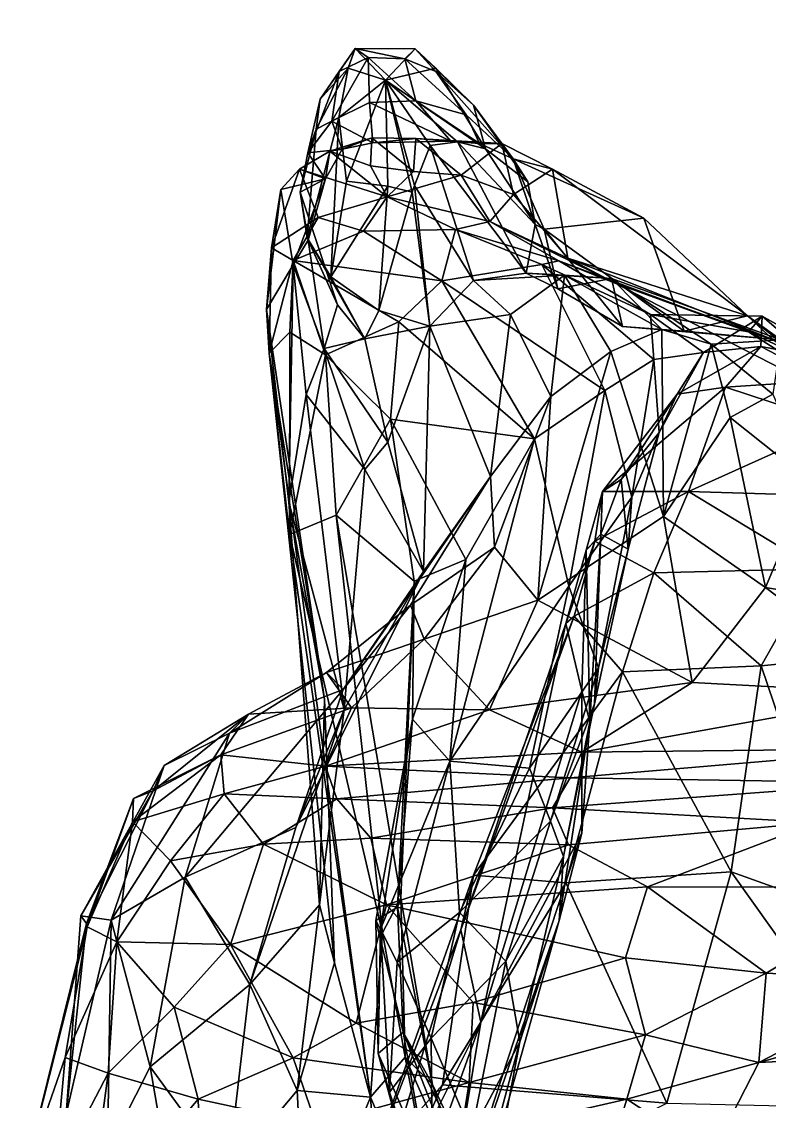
# Model space of a CAD drawing. Extents: x -0.45 to 0.39, y -1.3 to 2.18.
# Drawn here: x 0.1966 to 0.2747, y 0.3858 to 0.4985 of the extents above; entities that cross this region are included whole.
import ezdxf

# ---------------------------------------------------------------- set-up
doc = ezdxf.new("R2010")
doc.units = 0

msp = doc.modelspace()

# ---------------------------------------------------------------- linework, layer by layer
for points in [[(0.19869, 0.30322, 1.06672), (0.15368, 0.45874, 1.00797), (0.1273, 0.54816, 1.01054)], [(0.19869, 0.30322, 1.06672), (0.1273, 0.54816, 1.01054), (0.1393, 0.49151, 1.0718)], [(0.22782, 0.4904, 0.24086), (0.2298, 0.4933, 0.24332), (0.23148, 0.4957, 0.23016)], [(0.23072, 0.49365, 0.22744), (0.22782, 0.4904, 0.24086), (0.23148, 0.4957, 0.23016)], [(0.2298, 0.4933, 0.24332), (0.22902, 0.4881, 0.25418), (0.23281, 0.49477, 0.24475)], [(0.22902, 0.4881, 0.25418), (0.23297, 0.49006, 0.25636), (0.23281, 0.49477, 0.24475)], [(0.2298, 0.4933, 0.24332), (0.23281, 0.49477, 0.24475), (0.23148, 0.4957, 0.23016)], [(0.23072, 0.49365, 0.22744), (0.23148, 0.4957, 0.23016), (0.23465, 0.49239, 0.21787)], [(0.23148, 0.4957, 0.23016), (0.23772, 0.49567, 0.23066), (0.23465, 0.49239, 0.21787)], [(0.23148, 0.4957, 0.23016), (0.23281, 0.49477, 0.24475), (0.23667, 0.49461, 0.24514)], [(0.23667, 0.49461, 0.24514), (0.23772, 0.49567, 0.23066), (0.23148, 0.4957, 0.23016)], [(0.23281, 0.49477, 0.24475), (0.23297, 0.49006, 0.25636), (0.2378, 0.49025, 0.2565)], [(0.2378, 0.49025, 0.2565), (0.23667, 0.49461, 0.24514), (0.23281, 0.49477, 0.24475)], [(0.23772, 0.49567, 0.23066), (0.23988, 0.49365, 0.22761), (0.23465, 0.49239, 0.21787)], [(0.23772, 0.49567, 0.23066), (0.23667, 0.49461, 0.24514), (0.2399, 0.4933, 0.24408)], [(0.23772, 0.49567, 0.23066), (0.2399, 0.4933, 0.24408), (0.24384, 0.4898, 0.23909)], [(0.24384, 0.4898, 0.23909), (0.23988, 0.49365, 0.22761), (0.23772, 0.49567, 0.23066)], [(0.22977, 0.48851, 0.22934), (0.22739, 0.48728, 0.23772), (0.23072, 0.49365, 0.22744)], [(0.23072, 0.49365, 0.22744), (0.22739, 0.48728, 0.23772), (0.22782, 0.4904, 0.24086)], [(0.22977, 0.48851, 0.22934), (0.23072, 0.49365, 0.22744), (0.23465, 0.49239, 0.21787)], [(0.23988, 0.49365, 0.22761), (0.24507, 0.48522, 0.23322), (0.23465, 0.49239, 0.21787)], [(0.23667, 0.49461, 0.24514), (0.2378, 0.49025, 0.2565), (0.24307, 0.48879, 0.25513)], [(0.24307, 0.48879, 0.25513), (0.2399, 0.4933, 0.24408), (0.23667, 0.49461, 0.24514)], [(0.23988, 0.49365, 0.22761), (0.24384, 0.4898, 0.23909), (0.24507, 0.48522, 0.23322)], [(0.22782, 0.4904, 0.24086), (0.22652, 0.4848, 0.25044), (0.2298, 0.4933, 0.24332)], [(0.22652, 0.4848, 0.25044), (0.22902, 0.4881, 0.25418), (0.2298, 0.4933, 0.24332)], [(0.24798, 0.4842, 0.25322), (0.24384, 0.4898, 0.23909), (0.2399, 0.4933, 0.24408)], [(0.2399, 0.4933, 0.24408), (0.24307, 0.48879, 0.25513), (0.24798, 0.4842, 0.25322)], [(0.20221, 0.2341, 1.10495), (0.1393, 0.49151, 1.0718), (0.15105, 0.41704, 1.13575)], [(0.20221, 0.2341, 1.10495), (0.19869, 0.30322, 1.06672), (0.1393, 0.49151, 1.0718)], [(0.23057, 0.48187, 0.22955), (0.22977, 0.48851, 0.22934), (0.23465, 0.49239, 0.21787)], [(0.23487, 0.48134, 0.22465), (0.23057, 0.48187, 0.22955), (0.23465, 0.49239, 0.21787)], [(0.24507, 0.48522, 0.23322), (0.24216, 0.48595, 0.22571), (0.23465, 0.49239, 0.21787)], [(0.24216, 0.48595, 0.22571), (0.23929, 0.48559, 0.22314), (0.23465, 0.49239, 0.21787)], [(0.23929, 0.48559, 0.22314), (0.23765, 0.48141, 0.22269), (0.23465, 0.49239, 0.21787)], [(0.23765, 0.48141, 0.22269), (0.23742, 0.48071, 0.22018), (0.23465, 0.49239, 0.21787)], [(0.23742, 0.48071, 0.22018), (0.23487, 0.48134, 0.22465), (0.23465, 0.49239, 0.21787)], [(0.22652, 0.4848, 0.25044), (0.22782, 0.4904, 0.24086), (0.22739, 0.48728, 0.23772)], [(0.24147, 0.48601, 0.26204), (0.2378, 0.49025, 0.2565), (0.23297, 0.49006, 0.25636)], [(0.2378, 0.49025, 0.2565), (0.24147, 0.48601, 0.26204), (0.24446, 0.4858, 0.25869)], [(0.24446, 0.4858, 0.25869), (0.24307, 0.48879, 0.25513), (0.2378, 0.49025, 0.2565)], [(0.22902, 0.4881, 0.25418), (0.23332, 0.48584, 0.26274), (0.23297, 0.49006, 0.25636)], [(0.23297, 0.49006, 0.25636), (0.23332, 0.48584, 0.26274), (0.24147, 0.48601, 0.26204)], [(0.24798, 0.4842, 0.25322), (0.24949, 0.48178, 0.24599), (0.24384, 0.4898, 0.23909)], [(0.24384, 0.4898, 0.23909), (0.24949, 0.48178, 0.24599), (0.24507, 0.48522, 0.23322)], [(0.22891, 0.47187, 0.23468), (0.22645, 0.47595, 0.23998), (0.22977, 0.48851, 0.22934)], [(0.22977, 0.48851, 0.22934), (0.22645, 0.47595, 0.23998), (0.22739, 0.48728, 0.23772)], [(0.22652, 0.4848, 0.25044), (0.2301, 0.48518, 0.26087), (0.22902, 0.4881, 0.25418)], [(0.23057, 0.48187, 0.22955), (0.22891, 0.47187, 0.23468), (0.22977, 0.48851, 0.22934)], [(0.2301, 0.48518, 0.26087), (0.23332, 0.48584, 0.26274), (0.22902, 0.4881, 0.25418)], [(0.24307, 0.48879, 0.25513), (0.24446, 0.4858, 0.25869), (0.24798, 0.4842, 0.25322)], [(0.22645, 0.47595, 0.23998), (0.22572, 0.4807, 0.24556), (0.22739, 0.48728, 0.23772)], [(0.22739, 0.48728, 0.23772), (0.22572, 0.4807, 0.24556), (0.22652, 0.4848, 0.25044)], [(0.2332, 0.48639, 0.26924), (0.22883, 0.48498, 0.26794), (0.23308, 0.48346, 0.27083)], [(0.2332, 0.48639, 0.26924), (0.2301, 0.48518, 0.26087), (0.22883, 0.48498, 0.26794)], [(0.2301, 0.48518, 0.26087), (0.2332, 0.48639, 0.26924), (0.23332, 0.48584, 0.26274)], [(0.23756, 0.48287, 0.26923), (0.2332, 0.48639, 0.26924), (0.23308, 0.48346, 0.27083)], [(0.23779, 0.4863, 0.26902), (0.2332, 0.48639, 0.26924), (0.23756, 0.48287, 0.26923)], [(0.2332, 0.48639, 0.26924), (0.23779, 0.4863, 0.26902), (0.23332, 0.48584, 0.26274)], [(0.23332, 0.48584, 0.26274), (0.23779, 0.4863, 0.26902), (0.24147, 0.48601, 0.26204)], [(0.23779, 0.4863, 0.26902), (0.23756, 0.48287, 0.26923), (0.24252, 0.48248, 0.26948)], [(0.23779, 0.4863, 0.26902), (0.24446, 0.4858, 0.25869), (0.24147, 0.48601, 0.26204)], [(0.2468, 0.4858, 0.26459), (0.23779, 0.4863, 0.26902), (0.24252, 0.48248, 0.26948)], [(0.24446, 0.4858, 0.25869), (0.23779, 0.4863, 0.26902), (0.2468, 0.4858, 0.26459)], [(0.24216, 0.48595, 0.22571), (0.24933, 0.47226, 0.23443), (0.23929, 0.48559, 0.22314)], [(0.25025, 0.47734, 0.24035), (0.24933, 0.47226, 0.23443), (0.24216, 0.48595, 0.22571)], [(0.24507, 0.48522, 0.23322), (0.25025, 0.47734, 0.24035), (0.24216, 0.48595, 0.22571)], [(0.248, 0.48047, 0.2648), (0.2468, 0.4858, 0.26459), (0.24252, 0.48248, 0.26948)], [(0.24446, 0.4858, 0.25869), (0.2468, 0.4858, 0.26459), (0.24798, 0.4842, 0.25322)], [(0.2468, 0.4858, 0.26459), (0.248, 0.48047, 0.2648), (0.25208, 0.48312, 0.26189)], [(0.2468, 0.4858, 0.26459), (0.25208, 0.48312, 0.26189), (0.24798, 0.4842, 0.25322)], [(0.22564, 0.48311, 0.26698), (0.22883, 0.48498, 0.26794), (0.22836, 0.48211, 0.25816)], [(0.22883, 0.48498, 0.26794), (0.22564, 0.48311, 0.26698), (0.23481, 0.48021, 0.27708)], [(0.22652, 0.4848, 0.25044), (0.22572, 0.4807, 0.24556), (0.22836, 0.48211, 0.25816)], [(0.2301, 0.48518, 0.26087), (0.22652, 0.4848, 0.25044), (0.22836, 0.48211, 0.25816)], [(0.22883, 0.48498, 0.26794), (0.2301, 0.48518, 0.26087), (0.22836, 0.48211, 0.25816)], [(0.23481, 0.48021, 0.27708), (0.23308, 0.48346, 0.27083), (0.22883, 0.48498, 0.26794)], [(0.23929, 0.48559, 0.22314), (0.24382, 0.47149, 0.23046), (0.23765, 0.48141, 0.22269)], [(0.24933, 0.47226, 0.23443), (0.24382, 0.47149, 0.23046), (0.23929, 0.48559, 0.22314)], [(0.24949, 0.48178, 0.24599), (0.25025, 0.47734, 0.24035), (0.24507, 0.48522, 0.23322)], [(0.23756, 0.48287, 0.26923), (0.23308, 0.48346, 0.27083), (0.23481, 0.48021, 0.27708)], [(0.2616, 0.47799, 0.24807), (0.2512, 0.47684, 0.24727), (0.24798, 0.4842, 0.25322)], [(0.25208, 0.48312, 0.26189), (0.2616, 0.47799, 0.24807), (0.24798, 0.4842, 0.25322)], [(0.24949, 0.48178, 0.24599), (0.24798, 0.4842, 0.25322), (0.25025, 0.47734, 0.24035)], [(0.24798, 0.4842, 0.25322), (0.2512, 0.47684, 0.24727), (0.25025, 0.47734, 0.24035)], [(0.22273, 0.4749, 0.26808), (0.22564, 0.48311, 0.26698), (0.2237, 0.48098, 0.26151)], [(0.22762, 0.47805, 0.27674), (0.22564, 0.48311, 0.26698), (0.22273, 0.4749, 0.26808)], [(0.2237, 0.48098, 0.26151), (0.22564, 0.48311, 0.26698), (0.22836, 0.48211, 0.25816)], [(0.22564, 0.48311, 0.26698), (0.22762, 0.47805, 0.27674), (0.23481, 0.48021, 0.27708)], [(0.23481, 0.48021, 0.27708), (0.24252, 0.48248, 0.26948), (0.23756, 0.48287, 0.26923)], [(0.23481, 0.48021, 0.27708), (0.24553, 0.47766, 0.27469), (0.24252, 0.48248, 0.26948)], [(0.248, 0.48047, 0.2648), (0.24252, 0.48248, 0.26948), (0.24553, 0.47766, 0.27469)], [(0.25208, 0.48312, 0.26189), (0.248, 0.48047, 0.2648), (0.25367, 0.47383, 0.2626)], [(0.27244, 0.46781, 0.23888), (0.2616, 0.47799, 0.24807), (0.25208, 0.48312, 0.26189)], [(0.27244, 0.46781, 0.23888), (0.25208, 0.48312, 0.26189), (0.25367, 0.47383, 0.2626)], [(0.22499, 0.47312, 0.2518), (0.2237, 0.48098, 0.26151), (0.22836, 0.48211, 0.25816)], [(0.22656, 0.47568, 0.25187), (0.22499, 0.47312, 0.2518), (0.22836, 0.48211, 0.25816)], [(0.22656, 0.47568, 0.25187), (0.22836, 0.48211, 0.25816), (0.22572, 0.4807, 0.24556)], [(0.22891, 0.47187, 0.23468), (0.23057, 0.48187, 0.22955), (0.23487, 0.48134, 0.22465)], [(0.23487, 0.48134, 0.22465), (0.23395, 0.46836, 0.23008), (0.22891, 0.47187, 0.23468)], [(0.23395, 0.46836, 0.23008), (0.23487, 0.48134, 0.22465), (0.23742, 0.48071, 0.22018)], [(0.23928, 0.46672, 0.22922), (0.23742, 0.48071, 0.22018), (0.23765, 0.48141, 0.22269)], [(0.24382, 0.47149, 0.23046), (0.23928, 0.46672, 0.22922), (0.23765, 0.48141, 0.22269)], [(0.2237, 0.48098, 0.26151), (0.22221, 0.46847, 0.25772), (0.22273, 0.4749, 0.26808)], [(0.2237, 0.48098, 0.26151), (0.22499, 0.47312, 0.2518), (0.22221, 0.46847, 0.25772)], [(0.22964, 0.46895, 0.24459), (0.22656, 0.47568, 0.25187), (0.22572, 0.4807, 0.24556)], [(0.22645, 0.47595, 0.23998), (0.22964, 0.46895, 0.24459), (0.22572, 0.4807, 0.24556)], [(0.22762, 0.47805, 0.27674), (0.23235, 0.47663, 0.28347), (0.23481, 0.48021, 0.27708)], [(0.23235, 0.47663, 0.28347), (0.24193, 0.4768, 0.28406), (0.23481, 0.48021, 0.27708)], [(0.23742, 0.48071, 0.22018), (0.23928, 0.46672, 0.22922), (0.23395, 0.46836, 0.23008)], [(0.23481, 0.48021, 0.27708), (0.24193, 0.4768, 0.28406), (0.24553, 0.47766, 0.27469)], [(0.24553, 0.47766, 0.27469), (0.25367, 0.47383, 0.2626), (0.248, 0.48047, 0.2648)], [(0.22273, 0.4749, 0.26808), (0.22498, 0.47358, 0.27746), (0.22762, 0.47805, 0.27674)], [(0.23235, 0.47663, 0.28347), (0.22762, 0.47805, 0.27674), (0.22498, 0.47358, 0.27746)], [(0.2616, 0.47799, 0.24807), (0.26582, 0.46621, 0.23541), (0.2512, 0.47684, 0.24727)], [(0.26582, 0.46621, 0.23541), (0.2616, 0.47799, 0.24807), (0.27244, 0.46781, 0.23888)], [(0.23235, 0.47663, 0.28347), (0.24053, 0.47146, 0.2917), (0.24193, 0.4768, 0.28406)], [(0.24053, 0.47146, 0.2917), (0.25097, 0.47315, 0.29078), (0.24193, 0.4768, 0.28406)], [(0.24193, 0.4768, 0.28406), (0.25273, 0.47355, 0.28003), (0.24553, 0.47766, 0.27469)], [(0.24193, 0.4768, 0.28406), (0.25097, 0.47315, 0.29078), (0.25273, 0.47355, 0.28003)], [(0.24553, 0.47766, 0.27469), (0.25863, 0.4712, 0.26636), (0.25367, 0.47383, 0.2626)], [(0.24553, 0.47766, 0.27469), (0.25273, 0.47355, 0.28003), (0.25863, 0.4712, 0.26636)], [(0.25264, 0.47061, 0.23801), (0.24933, 0.47226, 0.23443), (0.25025, 0.47734, 0.24035)], [(0.25025, 0.47734, 0.24035), (0.2512, 0.47684, 0.24727), (0.25264, 0.47061, 0.23801)], [(0.2512, 0.47684, 0.24727), (0.26582, 0.46621, 0.23541), (0.25937, 0.4667, 0.23425)], [(0.2512, 0.47684, 0.24727), (0.25937, 0.4667, 0.23425), (0.25264, 0.47061, 0.23801)], [(0.24053, 0.47146, 0.2917), (0.23235, 0.47663, 0.28347), (0.22498, 0.47358, 0.27746)], [(0.22824, 0.4644, 0.23949), (0.22499, 0.47312, 0.2518), (0.22656, 0.47568, 0.25187)], [(0.22891, 0.47187, 0.23468), (0.23249, 0.4654, 0.23692), (0.22645, 0.47595, 0.23998)], [(0.23249, 0.4654, 0.23692), (0.22964, 0.46895, 0.24459), (0.22645, 0.47595, 0.23998)], [(0.22824, 0.4644, 0.23949), (0.22656, 0.47568, 0.25187), (0.22964, 0.46895, 0.24459)], [(0.22221, 0.46847, 0.25772), (0.2225, 0.46391, 0.26324), (0.22273, 0.4749, 0.26808)], [(0.22498, 0.47358, 0.27746), (0.22273, 0.4749, 0.26808), (0.2225, 0.46391, 0.26324)], [(0.2225, 0.46391, 0.26324), (0.22464, 0.46608, 0.27254), (0.22498, 0.47358, 0.27746)], [(0.22464, 0.46608, 0.27254), (0.22837, 0.46372, 0.2758), (0.22498, 0.47358, 0.27746)], [(0.22498, 0.47358, 0.27746), (0.23602, 0.46718, 0.28798), (0.24053, 0.47146, 0.2917)], [(0.23602, 0.46718, 0.28798), (0.22498, 0.47358, 0.27746), (0.22837, 0.46372, 0.2758)], [(0.25097, 0.47315, 0.29078), (0.26231, 0.46793, 0.28766), (0.25273, 0.47355, 0.28003)], [(0.25273, 0.47355, 0.28003), (0.26231, 0.46793, 0.28766), (0.27253, 0.46613, 0.27076)], [(0.25273, 0.47355, 0.28003), (0.27253, 0.46613, 0.27076), (0.25863, 0.4712, 0.26636)], [(0.27244, 0.46781, 0.23888), (0.25367, 0.47383, 0.2626), (0.27508, 0.46533, 0.24591)], [(0.27508, 0.46533, 0.24591), (0.25367, 0.47383, 0.2626), (0.25863, 0.4712, 0.26636)], [(0.22221, 0.46847, 0.25772), (0.22499, 0.47312, 0.2518), (0.22455, 0.44836, 0.23121)], [(0.22499, 0.47312, 0.2518), (0.22635, 0.45958, 0.23865), (0.22455, 0.44836, 0.23121)], [(0.22499, 0.47312, 0.2518), (0.22824, 0.4644, 0.23949), (0.22635, 0.45958, 0.23865)], [(0.24053, 0.47146, 0.2917), (0.25755, 0.46001, 0.30528), (0.25097, 0.47315, 0.29078)], [(0.25333, 0.47203, 0.22166), (0.24382, 0.47149, 0.23046), (0.24933, 0.47226, 0.23443)], [(0.25824, 0.47168, 0.22349), (0.25333, 0.47203, 0.22166), (0.24933, 0.47226, 0.23443)], [(0.25824, 0.47168, 0.22349), (0.24933, 0.47226, 0.23443), (0.25264, 0.47061, 0.23801)], [(0.25755, 0.46001, 0.30528), (0.26267, 0.46323, 0.30916), (0.25097, 0.47315, 0.29078)], [(0.25097, 0.47315, 0.29078), (0.26267, 0.46323, 0.30916), (0.26231, 0.46793, 0.28766)], [(0.23249, 0.4654, 0.23692), (0.22891, 0.47187, 0.23468), (0.23395, 0.46836, 0.23008)], [(0.23602, 0.46718, 0.28798), (0.25019, 0.45497, 0.29965), (0.24053, 0.47146, 0.2917)], [(0.24382, 0.47149, 0.23046), (0.2477, 0.46795, 0.21772), (0.23928, 0.46672, 0.22922)], [(0.25019, 0.45497, 0.29965), (0.25755, 0.46001, 0.30528), (0.24053, 0.47146, 0.2917)], [(0.25333, 0.47203, 0.22166), (0.2477, 0.46795, 0.21772), (0.24382, 0.47149, 0.23046)], [(0.2477, 0.46795, 0.21772), (0.25333, 0.47203, 0.22166), (0.25191, 0.45939, 0.20929)], [(0.25191, 0.45939, 0.20929), (0.25333, 0.47203, 0.22166), (0.25816, 0.46407, 0.21146)], [(0.25937, 0.4667, 0.23425), (0.25824, 0.47168, 0.22349), (0.25264, 0.47061, 0.23801)], [(0.25333, 0.47203, 0.22166), (0.2635, 0.46638, 0.21168), (0.25816, 0.46407, 0.21146)], [(0.25333, 0.47203, 0.22166), (0.25824, 0.47168, 0.22349), (0.2635, 0.46638, 0.21168)], [(0.2635, 0.46638, 0.21168), (0.25824, 0.47168, 0.22349), (0.26865, 0.46484, 0.21057)], [(0.26865, 0.46484, 0.21057), (0.25824, 0.47168, 0.22349), (0.27591, 0.4653, 0.22648)], [(0.25824, 0.47168, 0.22349), (0.25937, 0.4667, 0.23425), (0.27591, 0.4653, 0.22648)], [(0.28979, 0.45516, 0.2463), (0.27508, 0.46533, 0.24591), (0.25863, 0.4712, 0.26636)], [(0.28979, 0.45516, 0.2463), (0.25863, 0.4712, 0.26636), (0.27253, 0.46613, 0.27076)], [(0.23249, 0.4654, 0.23692), (0.22824, 0.4644, 0.23949), (0.22964, 0.46895, 0.24459)], [(0.22826, 0.4278, 0.22109), (0.2225, 0.46391, 0.26324), (0.22221, 0.46847, 0.25772)], [(0.22221, 0.46847, 0.25772), (0.22455, 0.44836, 0.23121), (0.22826, 0.4278, 0.22109)], [(0.23249, 0.4654, 0.23692), (0.23395, 0.46836, 0.23008), (0.23928, 0.46672, 0.22922)], [(0.23928, 0.46672, 0.22922), (0.2477, 0.46795, 0.21772), (0.2456, 0.45104, 0.20481)], [(0.2456, 0.45104, 0.20481), (0.2477, 0.46795, 0.21772), (0.25191, 0.45939, 0.20929)], [(0.26231, 0.46793, 0.28766), (0.27396, 0.46775, 0.28719), (0.27253, 0.46613, 0.27076)], [(0.26231, 0.46793, 0.28766), (0.26786, 0.46397, 0.3109), (0.27396, 0.46775, 0.28719)], [(0.26267, 0.46323, 0.30916), (0.26786, 0.46397, 0.3109), (0.26231, 0.46793, 0.28766)], [(0.26582, 0.46621, 0.23541), (0.27244, 0.46781, 0.23888), (0.27591, 0.4653, 0.22648)], [(0.26786, 0.46397, 0.3109), (0.27382, 0.46461, 0.31452), (0.27396, 0.46775, 0.28719)], [(0.27937, 0.46236, 0.23475), (0.27244, 0.46781, 0.23888), (0.27508, 0.46533, 0.24591)], [(0.27937, 0.46236, 0.23475), (0.27591, 0.4653, 0.22648), (0.27244, 0.46781, 0.23888)], [(0.27253, 0.46613, 0.27076), (0.27396, 0.46775, 0.28719), (0.28224, 0.46309, 0.28068)], [(0.27396, 0.46775, 0.28719), (0.27382, 0.46461, 0.31452), (0.27869, 0.46368, 0.30996)], [(0.27869, 0.46368, 0.30996), (0.28224, 0.46309, 0.28068), (0.27396, 0.46775, 0.28719)], [(0.22837, 0.46372, 0.2758), (0.23516, 0.45702, 0.28388), (0.23602, 0.46718, 0.28798)], [(0.23928, 0.46672, 0.22922), (0.23487, 0.45463, 0.2189), (0.23249, 0.4654, 0.23692)], [(0.23487, 0.45463, 0.2189), (0.23928, 0.46672, 0.22922), (0.23861, 0.44112, 0.20275)], [(0.25019, 0.45497, 0.29965), (0.23602, 0.46718, 0.28798), (0.23516, 0.45702, 0.28388)], [(0.23861, 0.44112, 0.20275), (0.23928, 0.46672, 0.22922), (0.2456, 0.45104, 0.20481)], [(0.27591, 0.4653, 0.22648), (0.25937, 0.4667, 0.23425), (0.26582, 0.46621, 0.23541)], [(0.22464, 0.46608, 0.27254), (0.2225, 0.46391, 0.26324), (0.2246, 0.44497, 0.25424)], [(0.22837, 0.46372, 0.2758), (0.22464, 0.46608, 0.27254), (0.2246, 0.44497, 0.25424)], [(0.23487, 0.45463, 0.2189), (0.22824, 0.4644, 0.23949), (0.23249, 0.4654, 0.23692)], [(0.25816, 0.46407, 0.21146), (0.2635, 0.46638, 0.21168), (0.26366, 0.44685, 0.17752)], [(0.26366, 0.44685, 0.17752), (0.2635, 0.46638, 0.21168), (0.26865, 0.46484, 0.21057)], [(0.29658, 0.45488, 0.2589), (0.28979, 0.45516, 0.2463), (0.27253, 0.46613, 0.27076)], [(0.28224, 0.46309, 0.28068), (0.29658, 0.45488, 0.2589), (0.27253, 0.46613, 0.27076)], [(0.22824, 0.4644, 0.23949), (0.23249, 0.45175, 0.22104), (0.22635, 0.45958, 0.23865)], [(0.22824, 0.4644, 0.23949), (0.23487, 0.45463, 0.2189), (0.23249, 0.45175, 0.22104)], [(0.26865, 0.46484, 0.21057), (0.27062, 0.45718, 0.18933), (0.26366, 0.44685, 0.17752)], [(0.26786, 0.46397, 0.3109), (0.26511, 0.45961, 0.33372), (0.27382, 0.46461, 0.31452)], [(0.26511, 0.45961, 0.33372), (0.27013, 0.46035, 0.33924), (0.27382, 0.46461, 0.31452)], [(0.27591, 0.4653, 0.22648), (0.27508, 0.45964, 0.20746), (0.26865, 0.46484, 0.21057)], [(0.27062, 0.45718, 0.18933), (0.26865, 0.46484, 0.21057), (0.27508, 0.45964, 0.20746)], [(0.27382, 0.46461, 0.31452), (0.27013, 0.46035, 0.33924), (0.28064, 0.46105, 0.33457)], [(0.28064, 0.46105, 0.33457), (0.27869, 0.46368, 0.30996), (0.27382, 0.46461, 0.31452)], [(0.2246, 0.44497, 0.25424), (0.2225, 0.46391, 0.26324), (0.23308, 0.38626, 0.2075)], [(0.22932, 0.40027, 0.20488), (0.23308, 0.38626, 0.2075), (0.2225, 0.46391, 0.26324)], [(0.2225, 0.46391, 0.26324), (0.22826, 0.4278, 0.22109), (0.22932, 0.40027, 0.20488)], [(0.2246, 0.44497, 0.25424), (0.2295, 0.44701, 0.2652), (0.22837, 0.46372, 0.2758)], [(0.23516, 0.45702, 0.28388), (0.22837, 0.46372, 0.2758), (0.2295, 0.44701, 0.2652)], [(0.25191, 0.45939, 0.20929), (0.25816, 0.46407, 0.21146), (0.25054, 0.43814, 0.16795)], [(0.25054, 0.43814, 0.16795), (0.25816, 0.46407, 0.21146), (0.26366, 0.44685, 0.17752)], [(0.25755, 0.46001, 0.30528), (0.26037, 0.44889, 0.32437), (0.26267, 0.46323, 0.30916)], [(0.26037, 0.44889, 0.32437), (0.26321, 0.45562, 0.3303), (0.26267, 0.46323, 0.30916)], [(0.26267, 0.46323, 0.30916), (0.26321, 0.45562, 0.3303), (0.26786, 0.46397, 0.3109)], [(0.26321, 0.45562, 0.3303), (0.26511, 0.45961, 0.33372), (0.26786, 0.46397, 0.3109)], [(0.28189, 0.45651, 0.35273), (0.28064, 0.46105, 0.33457), (0.27013, 0.46035, 0.33924)], [(0.25019, 0.45497, 0.29965), (0.25377, 0.43958, 0.31569), (0.25755, 0.46001, 0.30528)], [(0.25377, 0.43958, 0.31569), (0.26037, 0.44889, 0.32437), (0.25755, 0.46001, 0.30528)], [(0.26511, 0.45961, 0.33372), (0.25729, 0.44946, 0.36015), (0.27013, 0.46035, 0.33924)], [(0.25729, 0.44946, 0.36015), (0.26629, 0.44946, 0.36301), (0.27013, 0.46035, 0.33924)], [(0.27013, 0.46035, 0.33924), (0.26629, 0.44946, 0.36301), (0.28189, 0.45651, 0.35273)], [(0.15862, 0.35223, 0.98568), (0.15368, 0.45874, 1.00797), (0.19869, 0.30322, 1.06672)], [(0.22455, 0.44836, 0.23121), (0.22635, 0.45958, 0.23865), (0.23033, 0.42673, 0.1992)], [(0.22635, 0.45958, 0.23865), (0.23249, 0.45175, 0.22104), (0.23033, 0.42673, 0.1992)], [(0.2456, 0.45104, 0.20481), (0.25191, 0.45939, 0.20929), (0.24602, 0.44365, 0.18526)], [(0.24602, 0.44365, 0.18526), (0.25191, 0.45939, 0.20929), (0.25054, 0.43814, 0.16795)], [(0.25925, 0.45073, 0.35164), (0.25729, 0.44946, 0.36015), (0.26511, 0.45961, 0.33372)], [(0.26321, 0.45562, 0.3303), (0.25925, 0.45073, 0.35164), (0.26511, 0.45961, 0.33372)], [(0.27508, 0.45964, 0.20746), (0.27899, 0.45053, 0.18578), (0.27062, 0.45718, 0.18933)], [(0.2295, 0.44701, 0.2652), (0.23762, 0.44012, 0.27436), (0.23516, 0.45702, 0.28388)], [(0.24304, 0.44236, 0.29364), (0.23516, 0.45702, 0.28388), (0.23762, 0.44012, 0.27436)], [(0.23516, 0.45702, 0.28388), (0.24304, 0.44236, 0.29364), (0.25019, 0.45497, 0.29965)], [(0.27062, 0.45718, 0.18933), (0.27432, 0.43946, 0.16613), (0.26366, 0.44685, 0.17752)], [(0.28189, 0.45651, 0.35273), (0.26629, 0.44946, 0.36301), (0.28582, 0.44887, 0.36504)], [(0.27432, 0.43946, 0.16613), (0.27062, 0.45718, 0.18933), (0.27899, 0.45053, 0.18578)], [(0.25996, 0.44345, 0.34272), (0.25925, 0.45073, 0.35164), (0.26321, 0.45562, 0.3303)], [(0.26037, 0.44889, 0.32437), (0.25996, 0.44345, 0.34272), (0.26321, 0.45562, 0.3303)], [(0.23249, 0.45175, 0.22104), (0.23487, 0.45463, 0.2189), (0.23861, 0.44112, 0.20275)], [(0.24304, 0.44236, 0.29364), (0.24134, 0.42131, 0.30325), (0.25019, 0.45497, 0.29965)], [(0.24134, 0.42131, 0.30325), (0.25377, 0.43958, 0.31569), (0.25019, 0.45497, 0.29965)], [(0.2302, 0.42882, 0.17956), (0.23861, 0.44112, 0.20275), (0.2456, 0.45104, 0.20481)], [(0.2456, 0.45104, 0.20481), (0.23726, 0.43762, 0.18285), (0.2302, 0.42882, 0.17956)], [(0.23249, 0.45175, 0.22104), (0.23861, 0.44112, 0.20275), (0.23033, 0.42673, 0.1992)], [(0.23726, 0.43762, 0.18285), (0.2456, 0.45104, 0.20481), (0.24602, 0.44365, 0.18526)], [(0.25996, 0.44345, 0.34272), (0.25711, 0.44501, 0.3566), (0.25925, 0.45073, 0.35164)], [(0.25925, 0.45073, 0.35164), (0.25711, 0.44501, 0.3566), (0.25729, 0.44946, 0.36015)], [(0.27899, 0.45053, 0.18578), (0.28729, 0.43725, 0.16479), (0.27432, 0.43946, 0.16613)], [(0.25377, 0.43958, 0.31569), (0.25688, 0.43105, 0.33196), (0.26037, 0.44889, 0.32437)], [(0.25711, 0.44501, 0.3566), (0.25559, 0.44336, 0.36247), (0.25729, 0.44946, 0.36015)], [(0.25559, 0.44336, 0.36247), (0.25648, 0.44429, 0.36701), (0.25729, 0.44946, 0.36015)], [(0.25729, 0.44946, 0.36015), (0.25648, 0.44429, 0.36701), (0.26629, 0.44946, 0.36301)], [(0.25648, 0.44429, 0.36701), (0.26265, 0.44097, 0.37099), (0.26629, 0.44946, 0.36301)], [(0.25688, 0.43105, 0.33196), (0.25996, 0.44345, 0.34272), (0.26037, 0.44889, 0.32437)], [(0.26629, 0.44946, 0.36301), (0.26265, 0.44097, 0.37099), (0.2796, 0.44139, 0.37178)], [(0.28582, 0.44887, 0.36504), (0.26629, 0.44946, 0.36301), (0.2796, 0.44139, 0.37178)], [(0.22455, 0.44836, 0.23121), (0.23033, 0.42673, 0.1992), (0.22775, 0.40634, 0.19664)], [(0.22826, 0.4278, 0.22109), (0.22455, 0.44836, 0.23121), (0.22775, 0.40634, 0.19664)], [(0.2295, 0.44701, 0.2652), (0.2246, 0.44497, 0.25424), (0.23432, 0.40342, 0.22595)], [(0.23762, 0.44012, 0.27436), (0.2295, 0.44701, 0.2652), (0.23624, 0.40706, 0.24064)], [(0.23432, 0.40342, 0.22595), (0.23624, 0.40706, 0.24064), (0.2295, 0.44701, 0.2652)], [(0.25054, 0.43814, 0.16795), (0.26366, 0.44685, 0.17752), (0.26665, 0.42953, 0.14851)], [(0.27432, 0.43946, 0.16613), (0.26665, 0.42953, 0.14851), (0.26366, 0.44685, 0.17752)], [(0.23308, 0.38626, 0.2075), (0.23432, 0.40342, 0.22595), (0.2246, 0.44497, 0.25424)], [(0.25559, 0.44336, 0.36247), (0.25345, 0.4357, 0.37339), (0.25648, 0.44429, 0.36701)], [(0.25345, 0.4357, 0.37339), (0.25434, 0.43646, 0.37561), (0.25648, 0.44429, 0.36701)], [(0.25648, 0.44429, 0.36701), (0.25434, 0.43646, 0.37561), (0.26265, 0.44097, 0.37099)], [(0.25598, 0.42544, 0.34739), (0.25559, 0.44336, 0.36247), (0.25711, 0.44501, 0.3566)], [(0.25645, 0.4273, 0.3409), (0.25598, 0.42544, 0.34739), (0.25711, 0.44501, 0.3566)], [(0.25645, 0.4273, 0.3409), (0.25711, 0.44501, 0.3566), (0.25996, 0.44345, 0.34272)], [(0.23726, 0.43762, 0.18285), (0.24602, 0.44365, 0.18526), (0.23868, 0.43407, 0.16491)], [(0.23868, 0.43407, 0.16491), (0.24602, 0.44365, 0.18526), (0.25054, 0.43814, 0.16795)], [(0.25513, 0.42868, 0.36407), (0.25345, 0.4357, 0.37339), (0.25559, 0.44336, 0.36247)], [(0.25598, 0.42544, 0.34739), (0.25513, 0.42868, 0.36407), (0.25559, 0.44336, 0.36247)], [(0.25688, 0.43105, 0.33196), (0.25645, 0.4273, 0.3409), (0.25996, 0.44345, 0.34272)], [(0.23746, 0.42572, 0.28469), (0.24134, 0.42131, 0.30325), (0.24304, 0.44236, 0.29364)], [(0.23762, 0.44012, 0.27436), (0.23746, 0.42572, 0.28469), (0.24304, 0.44236, 0.29364)], [(0.23033, 0.42673, 0.1992), (0.23861, 0.44112, 0.20275), (0.22526, 0.41442, 0.17805)], [(0.23861, 0.44112, 0.20275), (0.2302, 0.42882, 0.17956), (0.22526, 0.41442, 0.17805)], [(0.25434, 0.43646, 0.37561), (0.25937, 0.43066, 0.38376), (0.26265, 0.44097, 0.37099)], [(0.26265, 0.44097, 0.37099), (0.25937, 0.43066, 0.38376), (0.27385, 0.43128, 0.38373)], [(0.2796, 0.44139, 0.37178), (0.26265, 0.44097, 0.37099), (0.27385, 0.43128, 0.38373)], [(0.2796, 0.44139, 0.37178), (0.27385, 0.43128, 0.38373), (0.283, 0.43219, 0.37817)], [(0.23624, 0.40706, 0.24064), (0.23589, 0.4061, 0.25772), (0.23762, 0.44012, 0.27436)], [(0.23746, 0.42572, 0.28469), (0.23762, 0.44012, 0.27436), (0.23589, 0.4061, 0.25772)], [(0.24134, 0.42131, 0.30325), (0.24968, 0.42059, 0.32116), (0.25377, 0.43958, 0.31569)], [(0.24968, 0.42059, 0.32116), (0.25688, 0.43105, 0.33196), (0.25377, 0.43958, 0.31569)], [(0.28896, 0.42834, 0.14298), (0.26665, 0.42953, 0.14851), (0.27432, 0.43946, 0.16613)], [(0.28729, 0.43725, 0.16479), (0.28896, 0.42834, 0.14298), (0.27432, 0.43946, 0.16613)], [(0.2302, 0.42882, 0.17956), (0.23726, 0.43762, 0.18285), (0.22846, 0.43058, 0.16396)], [(0.22846, 0.43058, 0.16396), (0.23726, 0.43762, 0.18285), (0.23868, 0.43407, 0.16491)], [(0.23868, 0.43407, 0.16491), (0.25054, 0.43814, 0.16795), (0.24551, 0.4267, 0.14743)], [(0.24551, 0.4267, 0.14743), (0.25054, 0.43814, 0.16795), (0.26665, 0.42953, 0.14851)], [(0.25345, 0.4357, 0.37339), (0.24249, 0.40373, 0.42167), (0.25434, 0.43646, 0.37561)], [(0.24249, 0.40373, 0.42167), (0.24381, 0.40942, 0.42263), (0.25434, 0.43646, 0.37561)], [(0.25434, 0.43646, 0.37561), (0.24381, 0.40942, 0.42263), (0.25937, 0.43066, 0.38376)], [(0.24459, 0.39409, 0.41087), (0.24249, 0.40373, 0.42167), (0.25345, 0.4357, 0.37339)], [(0.25513, 0.42868, 0.36407), (0.24459, 0.39409, 0.41087), (0.25345, 0.4357, 0.37339)], [(0.22846, 0.43058, 0.16396), (0.23868, 0.43407, 0.16491), (0.23108, 0.42688, 0.1478)], [(0.23108, 0.42688, 0.1478), (0.23868, 0.43407, 0.16491), (0.24551, 0.4267, 0.14743)], [(0.283, 0.43219, 0.37817), (0.27385, 0.43128, 0.38373), (0.2826, 0.40552, 0.42555)], [(0.21833, 0.42424, 0.15892), (0.2302, 0.42882, 0.17956), (0.22846, 0.43058, 0.16396)], [(0.21833, 0.42424, 0.15892), (0.22846, 0.43058, 0.16396), (0.22033, 0.42624, 0.14717)], [(0.22033, 0.42624, 0.14717), (0.22846, 0.43058, 0.16396), (0.23108, 0.42688, 0.1478)], [(0.24381, 0.40942, 0.42263), (0.25347, 0.40864, 0.42792), (0.25937, 0.43066, 0.38376)], [(0.25688, 0.43105, 0.33196), (0.24968, 0.42059, 0.32116), (0.25187, 0.41508, 0.32946)], [(0.25187, 0.41508, 0.32946), (0.25645, 0.4273, 0.3409), (0.25688, 0.43105, 0.33196)], [(0.25937, 0.43066, 0.38376), (0.25347, 0.40864, 0.42792), (0.27073, 0.40978, 0.42514)], [(0.27385, 0.43128, 0.38373), (0.25937, 0.43066, 0.38376), (0.27073, 0.40978, 0.42514)], [(0.27385, 0.43128, 0.38373), (0.27073, 0.40978, 0.42514), (0.2826, 0.40552, 0.42555)], [(0.24551, 0.4267, 0.14743), (0.26665, 0.42953, 0.14851), (0.25515, 0.42227, 0.13597)], [(0.28896, 0.42834, 0.14298), (0.25515, 0.42227, 0.13597), (0.26665, 0.42953, 0.14851)], [(0.22526, 0.41442, 0.17805), (0.2302, 0.42882, 0.17956), (0.21373, 0.40923, 0.16031)], [(0.2302, 0.42882, 0.17956), (0.21833, 0.42424, 0.15892), (0.21373, 0.40923, 0.16031)], [(0.25514, 0.41382, 0.35596), (0.24459, 0.39409, 0.41087), (0.25513, 0.42868, 0.36407)], [(0.25514, 0.41382, 0.35596), (0.25513, 0.42868, 0.36407), (0.25598, 0.42544, 0.34739)], [(0.28896, 0.42834, 0.14298), (0.28995, 0.42265, 0.12575), (0.25515, 0.42227, 0.13597)], [(0.22932, 0.40027, 0.20488), (0.22826, 0.4278, 0.22109), (0.22775, 0.40634, 0.19664)], [(0.25645, 0.4273, 0.3409), (0.25187, 0.41508, 0.32946), (0.25321, 0.41137, 0.33499)], [(0.25321, 0.41137, 0.33499), (0.25598, 0.42544, 0.34739), (0.25645, 0.4273, 0.3409)], [(0.21152, 0.42087, 0.14433), (0.22033, 0.42624, 0.14717), (0.21039, 0.41824, 0.13469)], [(0.22033, 0.42624, 0.14717), (0.21745, 0.42198, 0.13055), (0.21039, 0.41824, 0.13469)], [(0.21152, 0.42087, 0.14433), (0.21833, 0.42424, 0.15892), (0.22033, 0.42624, 0.14717)], [(0.22033, 0.42624, 0.14717), (0.23108, 0.42688, 0.1478), (0.21745, 0.42198, 0.13055)], [(0.23108, 0.42688, 0.1478), (0.22837, 0.42079, 0.12839), (0.21745, 0.42198, 0.13055)], [(0.22775, 0.40634, 0.19664), (0.23033, 0.42673, 0.1992), (0.22048, 0.39803, 0.17464)], [(0.23033, 0.42673, 0.1992), (0.22526, 0.41442, 0.17805), (0.22048, 0.39803, 0.17464)], [(0.23108, 0.42688, 0.1478), (0.24551, 0.4267, 0.14743), (0.22837, 0.42079, 0.12839)], [(0.24551, 0.4267, 0.14743), (0.25515, 0.42227, 0.13597), (0.22837, 0.42079, 0.12839)], [(0.23589, 0.4061, 0.25772), (0.23363, 0.4047, 0.27621), (0.23746, 0.42572, 0.28469)], [(0.23363, 0.4047, 0.27621), (0.23413, 0.4038, 0.29341), (0.23746, 0.42572, 0.28469)], [(0.23413, 0.4038, 0.29341), (0.24134, 0.42131, 0.30325), (0.23746, 0.42572, 0.28469)], [(0.25277, 0.40471, 0.34624), (0.25514, 0.41382, 0.35596), (0.25598, 0.42544, 0.34739)], [(0.25598, 0.42544, 0.34739), (0.25321, 0.41137, 0.33499), (0.25277, 0.40471, 0.34624)], [(0.21373, 0.40923, 0.16031), (0.21833, 0.42424, 0.15892), (0.20599, 0.40473, 0.14436)], [(0.21833, 0.42424, 0.15892), (0.21152, 0.42087, 0.14433), (0.20599, 0.40473, 0.14436)], [(0.28995, 0.42265, 0.12575), (0.28729, 0.41907, 0.11584), (0.25392, 0.41959, 0.12693)], [(0.28995, 0.42265, 0.12575), (0.25392, 0.41959, 0.12693), (0.25515, 0.42227, 0.13597)], [(0.20833, 0.41742, 0.12539), (0.21745, 0.42198, 0.13055), (0.2082, 0.41499, 0.11775)], [(0.21745, 0.42198, 0.13055), (0.21779, 0.41792, 0.11852), (0.2082, 0.41499, 0.11775)], [(0.21039, 0.41824, 0.13469), (0.21745, 0.42198, 0.13055), (0.20833, 0.41742, 0.12539)], [(0.21745, 0.42198, 0.13055), (0.22837, 0.42079, 0.12839), (0.21779, 0.41792, 0.11852)], [(0.25515, 0.42227, 0.13597), (0.25392, 0.41959, 0.12693), (0.22837, 0.42079, 0.12839)], [(0.20599, 0.40473, 0.14436), (0.21152, 0.42087, 0.14433), (0.20283, 0.40518, 0.13328)], [(0.21152, 0.42087, 0.14433), (0.21039, 0.41824, 0.13469), (0.20283, 0.40518, 0.13328)], [(0.22837, 0.42079, 0.12839), (0.22956, 0.41741, 0.11767), (0.21779, 0.41792, 0.11852)], [(0.22837, 0.42079, 0.12839), (0.25392, 0.41959, 0.12693), (0.22956, 0.41741, 0.11767)], [(0.23413, 0.4038, 0.29341), (0.23586, 0.40035, 0.30557), (0.24134, 0.42131, 0.30325)], [(0.23586, 0.40035, 0.30557), (0.24238, 0.40555, 0.31575), (0.24134, 0.42131, 0.30325)], [(0.24238, 0.40555, 0.31575), (0.24968, 0.42059, 0.32116), (0.24134, 0.42131, 0.30325)], [(0.24238, 0.40555, 0.31575), (0.25187, 0.41508, 0.32946), (0.24968, 0.42059, 0.32116)], [(0.25392, 0.41959, 0.12693), (0.25209, 0.41646, 0.11584), (0.22956, 0.41741, 0.11767)], [(0.28729, 0.41907, 0.11584), (0.25209, 0.41646, 0.11584), (0.25392, 0.41959, 0.12693)], [(0.20283, 0.40518, 0.13328), (0.21039, 0.41824, 0.13469), (0.2034, 0.4044, 0.12417)], [(0.21039, 0.41824, 0.13469), (0.20833, 0.41742, 0.12539), (0.2034, 0.4044, 0.12417)], [(0.28729, 0.41907, 0.11584), (0.27961, 0.41493, 0.10797), (0.25209, 0.41646, 0.11584)], [(0.19637, 0.20051, 1.14509), (0.20221, 0.2341, 1.10495), (0.15105, 0.41704, 1.13575)], [(0.2034, 0.4044, 0.12417), (0.20833, 0.41742, 0.12539), (0.20349, 0.40405, 0.11599)], [(0.20833, 0.41742, 0.12539), (0.2082, 0.41499, 0.11775), (0.20349, 0.40405, 0.11599)], [(0.2082, 0.41499, 0.11775), (0.21779, 0.41792, 0.11852), (0.2122, 0.41091, 0.1118)], [(0.21779, 0.41792, 0.11852), (0.22188, 0.41265, 0.11144), (0.2122, 0.41091, 0.1118)], [(0.21779, 0.41792, 0.11852), (0.22956, 0.41741, 0.11767), (0.22188, 0.41265, 0.11144)], [(0.22956, 0.41741, 0.11767), (0.2331, 0.4133, 0.11095), (0.22188, 0.41265, 0.11144)], [(0.22956, 0.41741, 0.11767), (0.25209, 0.41646, 0.11584), (0.2331, 0.4133, 0.11095)], [(0.25209, 0.41646, 0.11584), (0.25376, 0.41258, 0.10728), (0.2331, 0.4133, 0.11095)], [(0.27961, 0.41493, 0.10797), (0.25376, 0.41258, 0.10728), (0.25209, 0.41646, 0.11584)], [(0.20349, 0.40405, 0.11599), (0.2082, 0.41499, 0.11775), (0.20658, 0.40249, 0.10828)], [(0.2082, 0.41499, 0.11775), (0.2122, 0.41091, 0.1118), (0.20658, 0.40249, 0.10828)], [(0.25187, 0.41508, 0.32946), (0.24238, 0.40555, 0.31575), (0.24721, 0.40045, 0.32593)], [(0.24721, 0.40045, 0.32593), (0.25321, 0.41137, 0.33499), (0.25187, 0.41508, 0.32946)], [(0.25376, 0.41258, 0.10728), (0.27961, 0.41493, 0.10797), (0.26199, 0.40823, 0.1014)], [(0.26199, 0.40823, 0.1014), (0.27961, 0.41493, 0.10797), (0.2892, 0.40816, 0.09939)], [(0.22048, 0.39803, 0.17464), (0.22526, 0.41442, 0.17805), (0.21373, 0.40923, 0.16031)], [(0.25514, 0.41382, 0.35596), (0.25277, 0.40471, 0.34624), (0.24041, 0.36888, 0.4048)], [(0.24041, 0.36888, 0.4048), (0.24459, 0.39409, 0.41087), (0.25514, 0.41382, 0.35596)], [(0.2122, 0.41091, 0.1118), (0.22188, 0.41265, 0.11144), (0.21846, 0.40218, 0.10194)], [(0.22188, 0.41265, 0.11144), (0.23473, 0.40635, 0.10307), (0.21846, 0.40218, 0.10194)], [(0.22188, 0.41265, 0.11144), (0.2331, 0.4133, 0.11095), (0.23473, 0.40635, 0.10307)], [(0.2331, 0.4133, 0.11095), (0.25376, 0.41258, 0.10728), (0.23473, 0.40635, 0.10307)], [(0.25376, 0.41258, 0.10728), (0.26199, 0.40823, 0.1014), (0.23473, 0.40635, 0.10307)], [(0.25321, 0.41137, 0.33499), (0.24721, 0.40045, 0.32593), (0.24867, 0.39204, 0.33839)], [(0.24867, 0.39204, 0.33839), (0.25277, 0.40471, 0.34624), (0.25321, 0.41137, 0.33499)], [(0.2122, 0.41091, 0.1118), (0.21846, 0.40218, 0.10194), (0.20658, 0.40249, 0.10828)], [(0.21005, 0.38943, 0.15406), (0.21373, 0.40923, 0.16031), (0.20599, 0.40473, 0.14436)], [(0.21373, 0.40923, 0.16031), (0.21005, 0.38943, 0.15406), (0.22048, 0.39803, 0.17464)], [(0.24381, 0.40942, 0.42263), (0.24249, 0.40373, 0.42167), (0.23306, 0.37915, 0.48094)], [(0.24381, 0.40942, 0.42263), (0.23306, 0.37915, 0.48094), (0.24058, 0.38755, 0.47696)], [(0.25347, 0.40864, 0.42792), (0.24381, 0.40942, 0.42263), (0.24058, 0.38755, 0.47696)], [(0.27073, 0.40978, 0.42514), (0.25347, 0.40864, 0.42792), (0.26402, 0.38564, 0.49432)], [(0.27073, 0.40978, 0.42514), (0.26402, 0.38564, 0.49432), (0.28836, 0.38508, 0.4779)], [(0.28836, 0.38508, 0.4779), (0.2826, 0.40552, 0.42555), (0.27073, 0.40978, 0.42514)], [(0.23473, 0.40635, 0.10307), (0.26199, 0.40823, 0.1014), (0.2597, 0.40082, 0.09472)], [(0.25347, 0.40864, 0.42792), (0.24058, 0.38755, 0.47696), (0.26402, 0.38564, 0.49432)], [(0.2597, 0.40082, 0.09472), (0.26199, 0.40823, 0.1014), (0.27438, 0.39919, 0.09164)], [(0.26199, 0.40823, 0.1014), (0.2892, 0.40816, 0.09939), (0.27438, 0.39919, 0.09164)], [(0.27438, 0.39919, 0.09164), (0.2892, 0.40816, 0.09939), (0.29009, 0.39842, 0.08935)], [(0.23624, 0.40706, 0.24064), (0.23432, 0.40342, 0.22595), (0.23668, 0.39043, 0.21883)], [(0.23589, 0.4061, 0.25772), (0.23624, 0.40706, 0.24064), (0.23955, 0.3876, 0.23541)], [(0.23668, 0.39043, 0.21883), (0.23955, 0.3876, 0.23541), (0.23624, 0.40706, 0.24064)], [(0.21846, 0.40218, 0.10194), (0.23473, 0.40635, 0.10307), (0.23156, 0.394, 0.09262)], [(0.22541, 0.38695, 0.18587), (0.22775, 0.40634, 0.19664), (0.22048, 0.39803, 0.17464)], [(0.22775, 0.40634, 0.19664), (0.22541, 0.38695, 0.18587), (0.22932, 0.40027, 0.20488)], [(0.23473, 0.40635, 0.10307), (0.24379, 0.39615, 0.09354), (0.23156, 0.394, 0.09262)], [(0.23649, 0.39303, 0.25697), (0.23363, 0.4047, 0.27621), (0.23589, 0.4061, 0.25772)], [(0.23473, 0.40635, 0.10307), (0.2597, 0.40082, 0.09472), (0.24379, 0.39615, 0.09354)], [(0.23955, 0.3876, 0.23541), (0.23649, 0.39303, 0.25697), (0.23589, 0.4061, 0.25772)], [(0.20599, 0.40473, 0.14436), (0.20283, 0.40518, 0.13328), (0.20129, 0.38448, 0.1262)], [(0.20283, 0.40518, 0.13328), (0.2034, 0.4044, 0.12417), (0.20129, 0.38448, 0.1262)], [(0.20559, 0.38062, 0.13932), (0.20599, 0.40473, 0.14436), (0.20129, 0.38448, 0.1262)], [(0.20599, 0.40473, 0.14436), (0.20559, 0.38062, 0.13932), (0.21005, 0.38943, 0.15406)], [(0.23649, 0.39303, 0.25697), (0.23386, 0.39083, 0.28483), (0.23363, 0.4047, 0.27621)], [(0.23386, 0.39083, 0.28483), (0.23413, 0.4038, 0.29341), (0.23363, 0.4047, 0.27621)], [(0.24238, 0.40555, 0.31575), (0.23586, 0.40035, 0.30557), (0.2394, 0.39241, 0.31531)], [(0.25277, 0.40471, 0.34624), (0.24867, 0.39204, 0.33839), (0.23705, 0.34885, 0.39215)], [(0.23705, 0.34885, 0.39215), (0.24041, 0.36888, 0.4048), (0.25277, 0.40471, 0.34624)], [(0.2394, 0.39241, 0.31531), (0.24721, 0.40045, 0.32593), (0.24238, 0.40555, 0.31575)], [(0.2034, 0.4044, 0.12417), (0.20349, 0.40405, 0.11599), (0.1969, 0.37809, 0.10135)], [(0.20129, 0.38448, 0.1262), (0.2034, 0.4044, 0.12417), (0.1969, 0.37809, 0.10135)], [(0.1969, 0.37809, 0.10135), (0.20349, 0.40405, 0.11599), (0.2012, 0.3904, 0.10384)], [(0.20349, 0.40405, 0.11599), (0.20658, 0.40249, 0.10828), (0.2012, 0.3904, 0.10384)], [(0.24249, 0.40373, 0.42167), (0.23136, 0.36765, 0.47426), (0.23306, 0.37915, 0.48094)], [(0.24249, 0.40373, 0.42167), (0.24459, 0.39409, 0.41087), (0.23136, 0.36765, 0.47426)], [(0.23308, 0.38626, 0.2075), (0.23668, 0.39043, 0.21883), (0.23432, 0.40342, 0.22595)], [(0.23386, 0.39083, 0.28483), (0.23507, 0.3868, 0.30313), (0.23413, 0.4038, 0.29341)], [(0.23507, 0.3868, 0.30313), (0.23586, 0.40035, 0.30557), (0.23413, 0.4038, 0.29341)], [(0.20569, 0.38877, 0.09186), (0.2012, 0.3904, 0.10384), (0.20658, 0.40249, 0.10828)], [(0.20658, 0.40249, 0.10828), (0.21257, 0.39566, 0.09677), (0.20569, 0.38877, 0.09186)], [(0.21846, 0.40218, 0.10194), (0.21257, 0.39566, 0.09677), (0.20658, 0.40249, 0.10828)], [(0.225, 0.39036, 0.0874), (0.21257, 0.39566, 0.09677), (0.21846, 0.40218, 0.10194)], [(0.21846, 0.40218, 0.10194), (0.23156, 0.394, 0.09262), (0.225, 0.39036, 0.0874)], [(0.23308, 0.38626, 0.2075), (0.22932, 0.40027, 0.20488), (0.22541, 0.38695, 0.18587)], [(0.23507, 0.3868, 0.30313), (0.2394, 0.39241, 0.31531), (0.23586, 0.40035, 0.30557)], [(0.24721, 0.40045, 0.32593), (0.2394, 0.39241, 0.31531), (0.2436, 0.38252, 0.33075)], [(0.2436, 0.38252, 0.33075), (0.24867, 0.39204, 0.33839), (0.24721, 0.40045, 0.32593)], [(0.24379, 0.39615, 0.09354), (0.2597, 0.40082, 0.09472), (0.26178, 0.39277, 0.08636)], [(0.2597, 0.40082, 0.09472), (0.27438, 0.39919, 0.09164), (0.26178, 0.39277, 0.08636)], [(0.26178, 0.39277, 0.08636), (0.27438, 0.39919, 0.09164), (0.27362, 0.38987, 0.0794)], [(0.27438, 0.39919, 0.09164), (0.29009, 0.39842, 0.08935), (0.27362, 0.38987, 0.0794)], [(0.21818, 0.37835, 0.1697), (0.22048, 0.39803, 0.17464), (0.21005, 0.38943, 0.15406)], [(0.22048, 0.39803, 0.17464), (0.21818, 0.37835, 0.1697), (0.22541, 0.38695, 0.18587)], [(0.27362, 0.38987, 0.0794), (0.29009, 0.39842, 0.08935), (0.29898, 0.39698, 0.08459)], [(0.27362, 0.38987, 0.0794), (0.29898, 0.39698, 0.08459), (0.29783, 0.39111, 0.07275)], [(0.21506, 0.38606, 0.08064), (0.20569, 0.38877, 0.09186), (0.21257, 0.39566, 0.09677)], [(0.21257, 0.39566, 0.09677), (0.225, 0.39036, 0.0874), (0.21506, 0.38606, 0.08064)], [(0.23156, 0.394, 0.09262), (0.24379, 0.39615, 0.09354), (0.24336, 0.38781, 0.08207)], [(0.24379, 0.39615, 0.09354), (0.26178, 0.39277, 0.08636), (0.24336, 0.38781, 0.08207)], [(0.24336, 0.38781, 0.08207), (0.225, 0.39036, 0.0874), (0.23156, 0.394, 0.09262)], [(0.24459, 0.39409, 0.41087), (0.22991, 0.35321, 0.46476), (0.23136, 0.36765, 0.47426)], [(0.24459, 0.39409, 0.41087), (0.24041, 0.36888, 0.4048), (0.22991, 0.35321, 0.46476)], [(0.2389, 0.37928, 0.27652), (0.23386, 0.39083, 0.28483), (0.23649, 0.39303, 0.25697)], [(0.2394, 0.39241, 0.31531), (0.23507, 0.3868, 0.30313), (0.23961, 0.37026, 0.32307)], [(0.23649, 0.39303, 0.25697), (0.24138, 0.38057, 0.26118), (0.2389, 0.37928, 0.27652)], [(0.24562, 0.37465, 0.23171), (0.23649, 0.39303, 0.25697), (0.23955, 0.3876, 0.23541)], [(0.23649, 0.39303, 0.25697), (0.24562, 0.37465, 0.23171), (0.24138, 0.38057, 0.26118)], [(0.23961, 0.37026, 0.32307), (0.2436, 0.38252, 0.33075), (0.2394, 0.39241, 0.31531)], [(0.26178, 0.39277, 0.08636), (0.25983, 0.38607, 0.07547), (0.24336, 0.38781, 0.08207)], [(0.25983, 0.38607, 0.07547), (0.26178, 0.39277, 0.08636), (0.27362, 0.38987, 0.0794)], [(0.23813, 0.33613, 0.37321), (0.23705, 0.34885, 0.39215), (0.24867, 0.39204, 0.33839)], [(0.24867, 0.39204, 0.33839), (0.2436, 0.38252, 0.33075), (0.23813, 0.33613, 0.37321)], [(0.26868, 0.38023, 0.06489), (0.27362, 0.38987, 0.0794), (0.29783, 0.39111, 0.07275)], [(0.28736, 0.37953, 0.06096), (0.26868, 0.38023, 0.06489), (0.29783, 0.39111, 0.07275)], [(0.20002, 0.37796, 0.08689), (0.1969, 0.37809, 0.10135), (0.2012, 0.3904, 0.10384)], [(0.2012, 0.3904, 0.10384), (0.20569, 0.38877, 0.09186), (0.20002, 0.37796, 0.08689)], [(0.22741, 0.3834, 0.0742), (0.21506, 0.38606, 0.08064), (0.225, 0.39036, 0.0874)], [(0.225, 0.39036, 0.0874), (0.24336, 0.38781, 0.08207), (0.22741, 0.3834, 0.0742)], [(0.23668, 0.39043, 0.21883), (0.23308, 0.38626, 0.2075), (0.24095, 0.36781, 0.207)], [(0.23386, 0.39083, 0.28483), (0.2389, 0.37928, 0.27652), (0.23796, 0.3756, 0.29394)], [(0.23796, 0.3756, 0.29394), (0.23507, 0.3868, 0.30313), (0.23386, 0.39083, 0.28483)], [(0.23668, 0.39043, 0.21883), (0.24095, 0.36781, 0.207), (0.24374, 0.37448, 0.21959)], [(0.23955, 0.3876, 0.23541), (0.23668, 0.39043, 0.21883), (0.24374, 0.37448, 0.21959)], [(0.20347, 0.37236, 0.06697), (0.20002, 0.37796, 0.08689), (0.20569, 0.38877, 0.09186)], [(0.20569, 0.38877, 0.09186), (0.21506, 0.38606, 0.08064), (0.20347, 0.37236, 0.06697)], [(0.2138, 0.36784, 0.15203), (0.21005, 0.38943, 0.15406), (0.20559, 0.38062, 0.13932)], [(0.21005, 0.38943, 0.15406), (0.2138, 0.36784, 0.15203), (0.21818, 0.37835, 0.1697)], [(0.26868, 0.38023, 0.06489), (0.25983, 0.38607, 0.07547), (0.27362, 0.38987, 0.0794)], [(0.24246, 0.38208, 0.06947), (0.22741, 0.3834, 0.0742), (0.24336, 0.38781, 0.08207)], [(0.24336, 0.38781, 0.08207), (0.25983, 0.38607, 0.07547), (0.24246, 0.38208, 0.06947)], [(0.22629, 0.36962, 0.1801), (0.22541, 0.38695, 0.18587), (0.21818, 0.37835, 0.1697)], [(0.22541, 0.38695, 0.18587), (0.22629, 0.36962, 0.1801), (0.23308, 0.38626, 0.2075)], [(0.24058, 0.38755, 0.47696), (0.23306, 0.37915, 0.48094), (0.23288, 0.37024, 0.52931)], [(0.26402, 0.38564, 0.49432), (0.24058, 0.38755, 0.47696), (0.23288, 0.37024, 0.52931)], [(0.23507, 0.3868, 0.30313), (0.23796, 0.3756, 0.29394), (0.24164, 0.36686, 0.3078)], [(0.24164, 0.36686, 0.3078), (0.23961, 0.37026, 0.32307), (0.23507, 0.3868, 0.30313)], [(0.24374, 0.37448, 0.21959), (0.24562, 0.37465, 0.23171), (0.23955, 0.3876, 0.23541)], [(0.21532, 0.37895, 0.06803), (0.20347, 0.37236, 0.06697), (0.21506, 0.38606, 0.08064)], [(0.21506, 0.38606, 0.08064), (0.22741, 0.3834, 0.0742), (0.21532, 0.37895, 0.06803)], [(0.23522, 0.35684, 0.18478), (0.23308, 0.38626, 0.2075), (0.22629, 0.36962, 0.1801)], [(0.23308, 0.38626, 0.2075), (0.23522, 0.35684, 0.18478), (0.24095, 0.36781, 0.207)], [(0.24246, 0.38208, 0.06947), (0.25983, 0.38607, 0.07547), (0.25734, 0.37791, 0.06313)], [(0.25734, 0.37791, 0.06313), (0.25983, 0.38607, 0.07547), (0.26868, 0.38023, 0.06489)]]:
    msp.add_3dface(points)

doc.saveas('drawing.dxf')
